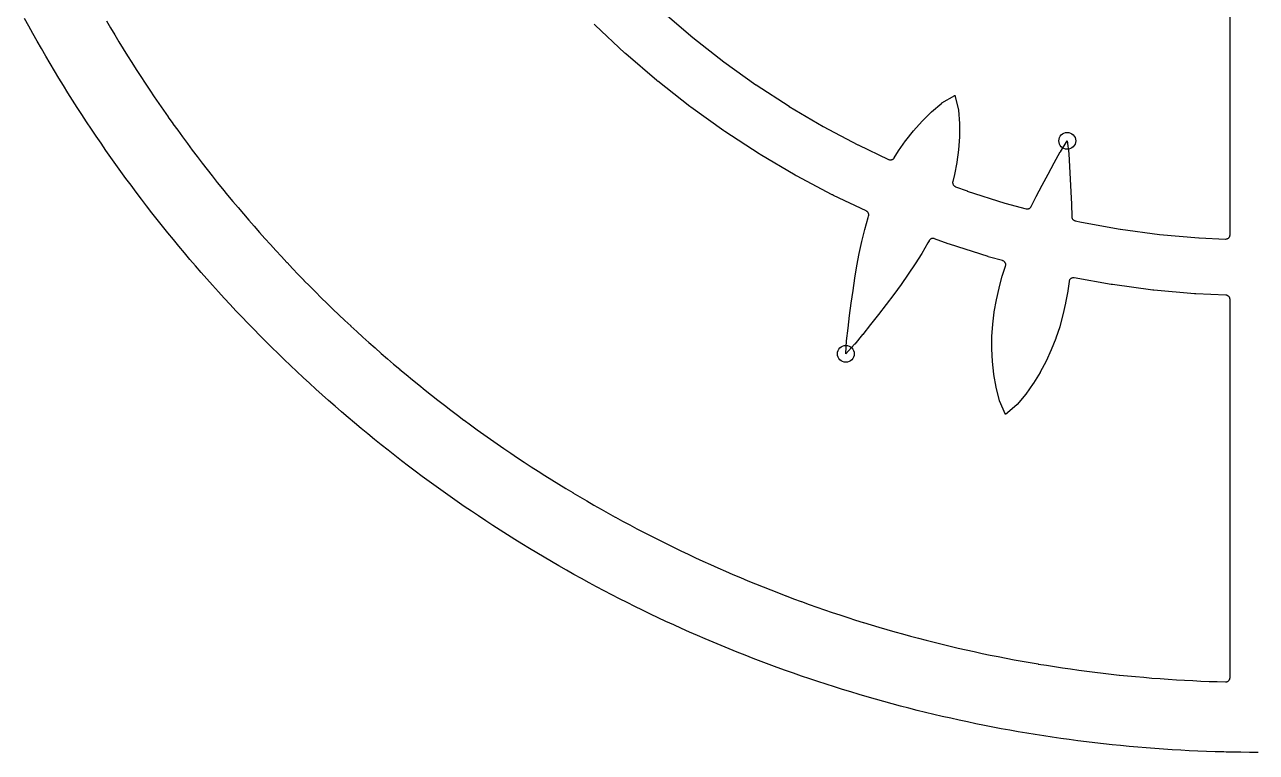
# Model space of a CAD drawing. Header units: millimetres. Extents: x -79 to 79, y -79 to 79.
# Drawn here: x -69.6 to -0.1, y -79.2 to -38.1 of the extents above; entities that cross this region are included whole.
import ezdxf

# ---------------------------------------------------------------- set-up
doc = ezdxf.new("R2010")
doc.units = ezdxf.units.MM
for name, color, linetype in [('CUT_INNER', 6, 'Continuous'), ('CUT_OUTER', 1, 'Continuous'), ('ENGRAVE', 7, 'Continuous')]:
    doc.layers.add(name, color=color, linetype=linetype)

msp = doc.modelspace()

# ---------------------------------------------------------------- linework, layer by layer
at = {"layer": 'CUT_INNER'}
for points in [[(-33.5925, -37.3832), (-31.9098, -38.8295), (-31.9012, -38.8365), (-30.156, -40.2067), (-30.1471, -40.2134), (-28.3428, -41.5048), (-28.3336, -41.5111), (-26.4738, -42.7212), (-26.4644, -42.727), (-24.5527, -43.8535), (-24.543, -43.8589), (-22.5833, -44.8994), (-22.5734, -44.9044), (-20.8568, -45.7204), (-20.8344, -45.7297), (-20.8111, -45.7369), (-20.7873, -45.7417), (-20.7631, -45.7442), (-20.7387, -45.7443), (-20.7145, -45.7421), (-20.6906, -45.7375), (-20.6673, -45.7307), (-20.6447, -45.7216), (-20.6232, -45.7103), (-20.6028, -45.697), (-20.5838, -45.6818), (-20.5664, -45.6648), (-20.5507, -45.6462), (-20.5369, -45.6262), (-20.2991, -45.242), (-20.2953, -45.2362), (-19.8957, -44.6648), (-19.8914, -44.659), (-19.4537, -44.1039), (-19.4489, -44.0982), (-18.9703, -43.5606), (-18.9648, -43.5548), (-18.4407, -43.0373), (-18.4336, -43.0308), (-17.8515, -42.5387), (-17.8473, -42.5355), (-17.843, -42.5327), (-17.1153, -42.1022), (-17.1102, -42.0995), (-17.1086, -42.105), (-16.9094, -42.9267), (-16.9084, -42.9318), (-16.9078, -42.937), (-16.8542, -43.6974), (-16.8539, -43.707), (-16.8591, -44.4435), (-16.8594, -44.4515), (-16.9107, -45.1694), (-16.9114, -45.1768), (-17.0038, -45.8777), (-17.0049, -45.8848), (-17.1355, -46.5697), (-17.137, -46.5765), (-17.2333, -46.9625), (-17.238, -46.9863), (-17.2404, -47.0105), (-17.2404, -47.0349), (-17.2381, -47.0591), (-17.2334, -47.0829), (-17.2264, -47.1063), (-17.2172, -47.1288), (-17.2059, -47.1503), (-17.1925, -47.1706), (-17.1772, -47.1895), (-17.1601, -47.2068), (-17.1414, -47.2224), (-17.1213, -47.2361), (-17.1, -47.2478), (-17.0776, -47.2574), (-16.4242, -47.4996), (-16.4137, -47.5032), (-14.301, -48.1814), (-14.2904, -48.1845), (-13.1, -48.5092), (-13.0762, -48.5144), (-13.0519, -48.5173), (-13.0275, -48.5179), (-13.0032, -48.516), (-12.9791, -48.5118), (-12.9556, -48.5053), (-12.9329, -48.4965), (-12.9111, -48.4855), (-12.8904, -48.4725), (-12.8712, -48.4575), (-12.8535, -48.4407), (-12.8375, -48.4222), (-12.8234, -48.4023), (-12.8113, -48.3811), (-12.5202, -47.8077), (-12.5196, -47.8064), (-12.1907, -47.1763), (-11.855, -46.5459), (-11.5143, -45.9165), (-11.5136, -45.9154), (-11.1674, -45.2918), (-11.1635, -45.2854), (-10.7758, -44.6762), (-10.7728, -44.6719), (-10.7718, -44.6775), (-10.6832, -45.3937), (-10.6825, -45.4012), (-10.6375, -46.113), (-10.6374, -46.1143), (-10.5999, -46.8273), (-10.5674, -47.5405), (-10.5408, -48.2528), (-10.5407, -48.2542), (-10.5229, -48.9421), (-10.5209, -48.9675), (-10.5164, -48.9925), (-10.5094, -49.0169), (-10.4999, -49.0405), (-10.488, -49.0631), (-10.474, -49.0842), (-10.4578, -49.1039), (-10.4398, -49.1218), (-10.42, -49.1378), (-10.3987, -49.1517), (-10.3761, -49.1634), (-10.3525, -49.1727), (-10.328, -49.1795), (-9.9745, -49.2593), (-9.9636, -49.2615), (-7.7796, -49.6532), (-7.7686, -49.6549), (-5.5694, -49.9494), (-5.5584, -49.9507), (-3.3483, -50.1473), (-3.3372, -50.1481), (-1.8451, -50.2143), (-1.8199, -50.2141), (-1.7948, -50.2115), (-1.7701, -50.2062), (-1.7461, -50.1986), (-1.7229, -50.1885), (-1.7009, -50.1762), (-1.6803, -50.1617), (-1.6612, -50.1452), (-1.6439, -50.1269), (-1.6285, -50.1069), (-1.6152, -50.0854), (-1.6041, -50.0628), (-1.5954, -50.0391), (-1.5891, -50.0147), (-1.5853, -49.9897), (-1.584, -49.9645), (-1.584, -34.1564)], [(-65.0049, -37.8869), (-64.772, -38.2837), (-64.7712, -38.285), (-64.5359, -38.6804), (-64.5351, -38.6817), (-64.2973, -39.0757), (-64.2965, -39.077), (-64.0564, -39.4695), (-64.0556, -39.4708), (-63.813, -39.8618), (-63.8122, -39.8631), (-63.5672, -40.2526), (-63.5664, -40.2539), (-63.319, -40.6419), (-63.3182, -40.6431), (-63.0684, -41.0296), (-63.0676, -41.0309), (-62.8155, -41.4158), (-62.8147, -41.4171), (-62.5602, -41.8005), (-62.5593, -41.8017), (-62.3025, -42.1835), (-62.3017, -42.1848), (-62.0425, -42.565), (-62.0417, -42.5663), (-61.7802, -42.9449), (-61.7793, -42.9462), (-61.5155, -43.3232), (-61.5146, -43.3244), (-61.2485, -43.6998), (-61.2476, -43.7011), (-60.9792, -44.0748), (-60.9783, -44.0761), (-60.7077, -44.4481), (-60.7068, -44.4494), (-60.4338, -44.8198), (-60.4329, -44.821), (-60.1576, -45.1898), (-60.1567, -45.191), (-59.8792, -45.558), (-59.8783, -45.5593), (-59.5986, -45.9246), (-59.5976, -45.9258), (-59.3157, -46.2894), (-59.3147, -46.2906), (-59.0305, -46.6525), (-59.0296, -46.6537), (-58.7431, -47.0138), (-58.7422, -47.015), (-58.4536, -47.3734), (-58.4526, -47.3746), (-58.1618, -47.7312), (-58.1608, -47.7323), (-57.8678, -48.0871), (-57.8668, -48.0883), (-57.5717, -48.4413), (-57.5707, -48.4425), (-57.2734, -48.7936), (-57.2724, -48.7948), (-56.9729, -49.1441), (-56.9719, -49.1453), (-56.6703, -49.4928), (-56.6693, -49.494), (-56.3655, -49.8396), (-56.3645, -49.8407), (-56.0587, -50.1845), (-56.0576, -50.1856), (-55.7497, -50.5275), (-55.7486, -50.5287), (-55.4386, -50.8686), (-55.4376, -50.8698), (-55.1254, -51.2079), (-55.1244, -51.209), (-54.8102, -51.5451), (-54.8091, -51.5463), (-54.4929, -51.8805), (-54.4918, -51.8816), (-54.1735, -52.2139), (-54.1725, -52.215), (-53.8521, -52.5453), (-53.851, -52.5464), (-53.5287, -52.8747), (-53.5276, -52.8758), (-53.2033, -53.2022), (-53.2022, -53.2033), (-52.8758, -53.5276), (-52.8747, -53.5287), (-52.5464, -53.851), (-52.5453, -53.8521), (-52.215, -54.1725), (-52.2139, -54.1735), (-51.8816, -54.4918), (-51.8805, -54.4929), (-51.5463, -54.8091), (-51.5451, -54.8102), (-51.209, -55.1244), (-51.2079, -55.1254), (-50.8698, -55.4376), (-50.8686, -55.4386), (-50.5287, -55.7486), (-50.5275, -55.7497), (-50.1856, -56.0576), (-50.1845, -56.0587), (-49.8407, -56.3645), (-49.8396, -56.3655), (-49.494, -56.6693), (-49.4928, -56.6703), (-49.1453, -56.9719), (-49.1441, -56.9729), (-48.7948, -57.2724), (-48.7936, -57.2734), (-48.4425, -57.5707), (-48.4413, -57.5717), (-48.0883, -57.8668), (-48.0871, -57.8678), (-47.7323, -58.1608), (-47.7312, -58.1618), (-47.3746, -58.4526), (-47.3734, -58.4536), (-47.015, -58.7422), (-47.0138, -58.7431), (-46.6537, -59.0296), (-46.6525, -59.0305), (-46.2906, -59.3147), (-46.2894, -59.3157), (-45.9258, -59.5976), (-45.9246, -59.5986), (-45.5593, -59.8783), (-45.558, -59.8792), (-45.191, -60.1567), (-45.1898, -60.1576), (-44.821, -60.4329), (-44.8198, -60.4338), (-44.4494, -60.7068), (-44.4481, -60.7077), (-44.0761, -60.9783), (-44.0748, -60.9792), (-43.7011, -61.2476), (-43.6998, -61.2485), (-43.3244, -61.5146), (-43.3232, -61.5155), (-42.9462, -61.7793), (-42.9449, -61.7802), (-42.5663, -62.0417), (-42.565, -62.0425), (-42.1848, -62.3017), (-42.1835, -62.3025), (-41.8017, -62.5593), (-41.8005, -62.5602), (-41.4171, -62.8147), (-41.4158, -62.8155), (-41.0309, -63.0676), (-41.0296, -63.0684), (-40.6431, -63.3182), (-40.6419, -63.319), (-40.2539, -63.5664), (-40.2526, -63.5672), (-39.8631, -63.8122), (-39.8618, -63.813), (-39.4708, -64.0556), (-39.4695, -64.0564), (-39.077, -64.2965), (-39.0757, -64.2973), (-38.6817, -64.5351), (-38.6804, -64.5359), (-38.285, -64.7712), (-38.2837, -64.772), (-37.8869, -65.0049), (-37.8856, -65.0057), (-37.4873, -65.2362), (-37.486, -65.2369), (-37.0863, -65.465), (-37.085, -65.4657), (-36.6839, -65.6913), (-36.6826, -65.692), (-36.2802, -65.9151), (-36.2788, -65.9159), (-35.875, -66.1365), (-35.8737, -66.1372), (-35.4686, -66.3554), (-35.4672, -66.3561), (-35.0607, -66.5718), (-35.0594, -66.5725), (-34.6516, -66.7856), (-34.6503, -66.7864), (-34.2412, -66.997), (-34.2398, -66.9977), (-33.8294, -67.2058), (-33.8281, -67.2065), (-33.4164, -67.4122), (-33.4151, -67.4128), (-33.0022, -67.6159), (-33.0008, -67.6166), (-32.5867, -67.8172), (-32.5853, -67.8178), (-32.1699, -68.0158), (-32.1686, -68.0165), (-31.752, -68.2119), (-31.7506, -68.2126), (-31.3329, -68.4055), (-31.3315, -68.4061), (-30.9125, -68.5964), (-30.9111, -68.5971), (-30.4911, -68.7848), (-30.4897, -68.7855), (-30.0684, -68.9706), (-30.067, -68.9712), (-29.6447, -69.1538), (-29.6433, -69.1544), (-29.2198, -69.3344), (-29.2184, -69.335), (-28.7938, -69.5124), (-28.7924, -69.513), (-28.3667, -69.6878), (-28.3653, -69.6883), (-27.9386, -69.8605), (-27.9372, -69.8611), (-27.5094, -70.0306), (-27.508, -70.0312), (-27.0792, -70.1981), (-27.0778, -70.1987), (-26.648, -70.3629), (-26.6465, -70.3635), (-26.2157, -70.5251), (-26.2143, -70.5257), (-25.7825, -70.6846), (-25.7811, -70.6852), (-25.3483, -70.8415), (-25.3469, -70.842), (-24.9132, -70.9957), (-24.9117, -70.9962), (-24.4771, -71.1472), (-24.4756, -71.1477), (-24.0401, -71.2961), (-24.0386, -71.2966), (-23.6021, -71.4423), (-23.6007, -71.4427), (-23.1633, -71.5857), (-23.1619, -71.5862), (-22.7237, -71.7265), (-22.7222, -71.727), (-22.2831, -71.8646), (-22.2817, -71.865), (-21.8418, -72), (-21.8403, -72.0004), (-21.3996, -72.1326), (-21.3981, -72.1331), (-20.9566, -72.2626), (-20.9551, -72.263), (-20.5128, -72.3898), (-20.5113, -72.3902), (-20.0682, -72.5143), (-20.0667, -72.5147), (-19.6229, -72.6361), (-19.6214, -72.6365), (-19.1768, -72.7551), (-19.1753, -72.7555), (-18.7301, -72.8714), (-18.7286, -72.8718), (-18.2826, -72.985), (-18.2811, -72.9853), (-17.8344, -73.0958), (-17.8329, -73.0961), (-17.3856, -73.2038), (-17.3841, -73.2042), (-16.9361, -73.3091), (-16.9346, -73.3095), (-16.4859, -73.4117), (-16.4844, -73.412), (-16.0352, -73.5114), (-16.0337, -73.5118), (-15.5838, -73.6084), (-15.5823, -73.6088), (-15.1319, -73.7027), (-15.1304, -73.703), (-14.6793, -73.7941), (-14.6778, -73.7944), (-14.2263, -73.8828), (-14.2248, -73.8831), (-13.7727, -73.9687), (-13.7712, -73.969), (-13.3186, -74.0518), (-13.317, -74.0521), (-12.8639, -74.1322), (-12.8624, -74.1324), (-12.4088, -74.2097), (-12.4073, -74.2099), (-11.9532, -74.2844), (-11.9517, -74.2847), (-11.4972, -74.3564), (-11.4957, -74.3566), (-11.0408, -74.4255), (-11.0392, -74.4258), (-10.5839, -74.4919), (-10.5824, -74.4921), (-10.1266, -74.5554), (-10.1251, -74.5556), (-9.669, -74.6161), (-9.6674, -74.6163), (-9.2109, -74.6741), (-9.2094, -74.6743), (-8.7526, -74.7292), (-8.7511, -74.7294), (-8.2939, -74.7815), (-8.2924, -74.7816), (-7.8349, -74.831), (-7.8333, -74.8311), (-7.3756, -74.8776), (-7.374, -74.8778), (-6.916, -74.9215), (-6.9145, -74.9216), (-6.4562, -74.9625), (-6.4546, -74.9626), (-5.9961, -75.0007), (-5.9945, -75.0008), (-5.5358, -75.0361), (-5.5342, -75.0362), (-5.0752, -75.0686), (-5.0737, -75.0687), (-4.6145, -75.0984), (-4.613, -75.0985), (-4.1537, -75.1253), (-4.1521, -75.1253), (-3.6926, -75.1493), (-3.6911, -75.1494), (-3.2314, -75.1706), (-3.2299, -75.1706), (-2.7701, -75.189), (-2.7686, -75.189), (-2.3087, -75.2046), (-2.3072, -75.2046), (-1.8472, -75.2173), (-1.8457, -75.2174), (-1.8394, -75.2175), (-1.8145, -75.2168), (-1.7898, -75.2136), (-1.7656, -75.208), (-1.7421, -75.2), (-1.7194, -75.1897), (-1.6979, -75.1773), (-1.6777, -75.1627), (-1.6591, -75.1462), (-1.6422, -75.128), (-1.6273, -75.1081), (-1.6143, -75.0869), (-1.6035, -75.0645), (-1.5951, -75.0411), (-1.5889, -75.017), (-1.5852, -74.9924), (-1.584, -74.9675), (-1.584, -53.6362), (-1.5851, -53.6123), (-1.5885, -53.5888), (-1.5942, -53.5656), (-1.602, -53.5431), (-1.6119, -53.5214), (-1.6239, -53.5007), (-1.6377, -53.4813), (-1.6533, -53.4634), (-1.6706, -53.4469), (-1.6894, -53.4322), (-1.7095, -53.4194), (-1.7307, -53.4085), (-1.7529, -53.3997), (-1.7757, -53.393), (-1.7992, -53.3886), (-1.8229, -53.3864), (-3.517, -53.3112), (-3.5198, -53.311), (-3.5871, -53.3065), (-3.5899, -53.3063), (-5.8783, -53.1027), (-5.8811, -53.1024), (-5.9482, -53.095), (-5.9509, -53.0946), (-8.2281, -52.7897), (-8.2308, -52.7893), (-8.2975, -52.7788), (-8.3002, -52.7784), (-10.3812, -52.4051), (-10.4062, -52.4019), (-10.4314, -52.4013), (-10.4566, -52.4031), (-10.4814, -52.4076), (-10.5057, -52.4145), (-10.5291, -52.4238), (-10.5515, -52.4354), (-10.5726, -52.4492), (-10.5922, -52.4651), (-10.6102, -52.4829), (-10.6262, -52.5023), (-10.6402, -52.5234), (-10.6519, -52.5457), (-10.6614, -52.569), (-10.6685, -52.5933), (-10.6731, -52.6181), (-10.7438, -53.147), (-10.7446, -53.1522), (-10.8637, -53.8257), (-10.8649, -53.8313), (-11.0146, -54.4974), (-11.0161, -54.5034), (-11.1986, -55.1617), (-11.2005, -55.168), (-11.4178, -55.8182), (-11.4201, -55.8245), (-11.6741, -56.4663), (-11.6768, -56.4727), (-11.9692, -57.1056), (-11.9724, -57.1121), (-12.3053, -57.7358), (-12.309, -57.7422), (-12.6852, -58.3558), (-12.6896, -58.3626), (-13.114, -58.9644), (-13.1199, -58.9721), (-13.606, -59.5592), (-13.6095, -59.5631), (-13.6133, -59.5667), (-14.2535, -60.1189), (-14.258, -60.1225), (-14.2606, -60.1173), (-14.6017, -59.3437), (-14.6036, -59.3389), (-14.6051, -59.3339), (-14.7921, -58.5949), (-14.7941, -58.5854), (-14.9191, -57.8596), (-14.9202, -57.8517), (-14.9965, -57.136), (-14.997, -57.1286), (-15.0299, -56.4224), (-15.0301, -56.4152), (-15.0224, -55.718), (-15.0221, -55.711), (-14.976, -55.0224), (-14.9753, -55.0157), (-14.8925, -54.3352), (-14.8915, -54.3287), (-14.7737, -53.6558), (-14.7725, -53.6497), (-14.6218, -52.9838), (-14.6204, -52.9783), (-14.4388, -52.3189), (-14.4373, -52.3138), (-14.2557, -51.7484), (-14.2492, -51.724), (-14.2452, -51.6991), (-14.2437, -51.6739), (-14.2448, -51.6487), (-14.2484, -51.6237), (-14.2545, -51.5992), (-14.263, -51.5755), (-14.2739, -51.5527), (-14.287, -51.5312), (-14.3023, -51.5111), (-14.3195, -51.4926), (-14.3384, -51.476), (-14.359, -51.4613), (-14.3809, -51.4488), (-14.4039, -51.4386), (-14.4279, -51.4307), (-15.1618, -51.2306), (-15.1645, -51.2298), (-15.2292, -51.2106), (-15.2319, -51.2098), (-17.4194, -50.5076), (-17.422, -50.5067), (-17.4858, -50.4847), (-17.4884, -50.4837), (-18.2677, -50.1949), (-18.2905, -50.1876), (-18.3139, -50.1826), (-18.3377, -50.1798), (-18.3617, -50.1794), (-18.3856, -50.1812), (-18.4091, -50.1853), (-18.4322, -50.1916), (-18.4546, -50.2002), (-18.4761, -50.2108), (-18.4964, -50.2234), (-18.5155, -50.2379), (-18.5331, -50.2542), (-18.549, -50.2721), (-18.5631, -50.2914), (-18.5754, -50.312), (-18.6345, -50.4233), (-18.6368, -50.4275), (-18.9833, -51.0239), (-18.9855, -51.0275), (-19.3538, -51.6154), (-19.3557, -51.6184), (-19.7431, -52.199), (-19.7448, -52.2014), (-20.1484, -52.7758), (-20.1498, -52.7777), (-20.5666, -53.347), (-20.5677, -53.3486), (-20.9951, -53.914), (-20.9959, -53.9151), (-21.4309, -54.4773), (-21.8726, -55.0385), (-22.3191, -55.5978), (-22.3199, -55.5988), (-22.7708, -56.1515), (-22.7758, -56.1571), (-23.265, -56.6883), (-23.2687, -56.6919), (-23.2687, -56.6863), (-23.2295, -55.9656), (-23.2288, -55.9582), (-23.1475, -55.2496), (-23.1473, -55.2483), (-23.0583, -54.5399), (-22.9644, -53.8322), (-22.8648, -53.1264), (-22.8646, -53.125), (-22.7576, -52.4244), (-22.7573, -52.4225), (-22.6402, -51.7267), (-22.6398, -51.7243), (-22.5099, -51.0345), (-22.5093, -51.0315), (-22.3636, -50.349), (-22.3628, -50.3455), (-22.1985, -49.6715), (-22.1975, -49.6674), (-22.0119, -49.0031), (-22.0105, -48.9985), (-21.9885, -48.9301), (-21.9823, -48.907), (-21.9784, -48.8834), (-21.9767, -48.8595), (-21.9773, -48.8355), (-21.9802, -48.8118), (-21.9853, -48.7884), (-21.9927, -48.7656), (-22.0022, -48.7436), (-22.0137, -48.7226), (-22.0273, -48.7029), (-22.0426, -48.6845), (-22.0597, -48.6677), (-22.0782, -48.6525), (-22.0982, -48.6393), (-22.1193, -48.628), (-23.9689, -47.7487), (-23.9714, -47.7475), (-24.0317, -47.7172), (-24.0342, -47.7159), (-26.0634, -46.6385), (-26.0658, -46.6372), (-26.1247, -46.6042), (-26.1271, -46.6028), (-28.1065, -45.4365), (-28.1089, -45.4351), (-28.1663, -45.3995), (-28.1686, -45.398), (-30.0943, -44.145), (-30.0967, -44.1435), (-30.1524, -44.1054), (-30.1547, -44.1038), (-32.0229, -42.7666), (-32.0252, -42.765), (-32.0792, -42.7245), (-32.0814, -42.7228), (-33.8884, -41.3041), (-33.8906, -41.3023), (-33.9428, -41.2595), (-33.9449, -41.2577), (-35.6873, -39.7602), (-35.6893, -39.7583), (-35.7396, -39.7132), (-35.7416, -39.7113), (-37.4158, -38.138), (-37.4178, -38.1361), (-37.466, -38.0888)]]:
    msp.add_lwpolyline(points, dxfattribs=at)
at = {"layer": 'CUT_OUTER'}
msp.add_lwpolyline([(0, -79.2), (-0.486, -79.1985), (-0.9719, -79.194), (-1.4578, -79.1866), (-1.8128, -79.179), (-1.9429, -79.1762), (-2.4287, -79.1628), (-2.9144, -79.1464), (-3.3999, -79.127), (-3.8854, -79.1046), (-4.3707, -79.0793), (-4.8558, -79.051), (-5.3408, -79.0197), (-5.8256, -78.9855), (-6.3101, -78.9482), (-6.7944, -78.908), (-7.2784, -78.8648), (-7.7622, -78.8187), (-8.2457, -78.7696), (-8.7288, -78.7175), (-9.2117, -78.6625), (-9.6942, -78.6045), (-10.1763, -78.5435), (-10.658, -78.4796), (-11.1394, -78.4127), (-11.6203, -78.3429), (-12.1008, -78.2701), (-12.5808, -78.1944), (-13.0604, -78.1157), (-13.5394, -78.0341), (-14.018, -77.9496), (-14.496, -77.8621), (-14.9735, -77.7717), (-15.4504, -77.6783), (-15.9267, -77.5821), (-16.4025, -77.4829), (-16.8776, -77.3808), (-17.3521, -77.2758), (-17.8259, -77.1678), (-18.2991, -77.057), (-18.7715, -76.9433), (-19.2433, -76.8267), (-19.7143, -76.7071), (-20.1846, -76.5847), (-20.6542, -76.4594), (-21.1229, -76.3313), (-21.5909, -76.2002), (-22.058, -76.0663), (-22.5243, -75.9295), (-22.9898, -75.7899), (-23.4544, -75.6474), (-23.9181, -75.5021), (-24.381, -75.3539), (-24.8429, -75.2029), (-25.3038, -75.049), (-25.7639, -74.8923), (-26.2229, -74.7329), (-26.681, -74.5705), (-27.138, -74.4054), (-27.594, -74.2375), (-28.049, -74.0668), (-28.503, -73.8933), (-28.9558, -73.717), (-29.4076, -73.538), (-29.8583, -73.3561), (-30.3078, -73.1715), (-30.7562, -72.9842), (-31.2035, -72.7941), (-31.6495, -72.6013), (-32.0944, -72.4057), (-32.5381, -72.2074), (-32.9805, -72.0064), (-33.4217, -71.8027), (-33.8617, -71.5963), (-34.3003, -71.3872), (-34.7377, -71.1754), (-35.1738, -70.9609), (-35.6085, -70.7437), (-36.0419, -70.5239), (-36.474, -70.3014), (-36.9047, -70.0763), (-37.3339, -69.8485), (-37.7618, -69.6181), (-38.1883, -69.3851), (-38.6133, -69.1495), (-39.0369, -68.9113), (-39.459, -68.6704), (-39.8796, -68.427), (-40.2987, -68.181), (-40.7163, -67.9325), (-41.1323, -67.6814), (-41.5469, -67.4277), (-41.9598, -67.1715), (-42.3712, -66.9128), (-42.7809, -66.6516), (-43.1891, -66.3878), (-43.5956, -66.1216), (-44.0005, -65.8528), (-44.4038, -65.5816), (-44.8053, -65.3079), (-45.2052, -65.0318), (-45.6034, -64.7532), (-45.9998, -64.4721), (-46.3946, -64.1887), (-46.7876, -63.9028), (-47.1788, -63.6145), (-47.5682, -63.3238), (-47.9559, -63.0307), (-48.3417, -62.7353), (-48.7257, -62.4375), (-49.1079, -62.1374), (-49.4883, -61.8349), (-49.8668, -61.53), (-50.2434, -61.2229), (-50.6181, -60.9135), (-50.9909, -60.6017), (-51.3618, -60.2877), (-51.7307, -59.9714), (-52.0977, -59.6529), (-52.4628, -59.3321), (-52.8258, -59.0091), (-53.1869, -58.6838), (-53.546, -58.3564), (-53.903, -58.0267), (-54.2581, -57.6949), (-54.6111, -57.3609), (-54.962, -57.0247), (-55.3109, -56.6864), (-55.6576, -56.346), (-56.0023, -56.0034), (-56.3449, -55.6587), (-56.6853, -55.3119), (-57.0237, -54.9631), (-57.3598, -54.6122), (-57.6939, -54.2592), (-58.0257, -53.9042), (-58.3554, -53.5471), (-58.6828, -53.188), (-59.0081, -52.827), (-59.3311, -52.4639), (-59.6519, -52.0989), (-59.9704, -51.7319), (-60.2867, -51.3629), (-60.6008, -50.992), (-60.9125, -50.6192), (-61.2219, -50.2445), (-61.5291, -49.8679), (-61.8339, -49.4895), (-62.1364, -49.1091), (-62.4366, -48.7269), (-62.7344, -48.3429), (-63.0298, -47.9571), (-63.3229, -47.5694), (-63.6136, -47.18), (-63.9019, -46.7888), (-64.1878, -46.3958), (-64.4712, -46.0011), (-64.7523, -45.6046), (-65.0309, -45.2065), (-65.307, -44.8066), (-65.5807, -44.405), (-65.852, -44.0018), (-66.1207, -43.5969), (-66.387, -43.1904), (-66.6507, -42.7822), (-66.912, -42.3725), (-67.1707, -41.9611), (-67.4269, -41.5482), (-67.6806, -41.1336), (-67.9317, -40.7176), (-68.1803, -40.3), (-68.4263, -39.8809), (-68.6697, -39.4603), (-68.9105, -39.0382), (-69.1487, -38.6146), (-69.3844, -38.1896), (-69.6174, -37.7632)], dxfattribs=at)
at = {"layer": 'ENGRAVE'}
for centre in [(-10.7726, -44.6712), (-23.269, -56.6926)]:
    msp.add_circle(centre, 0.4752, dxfattribs=at)

doc.saveas('drawing.dxf')
